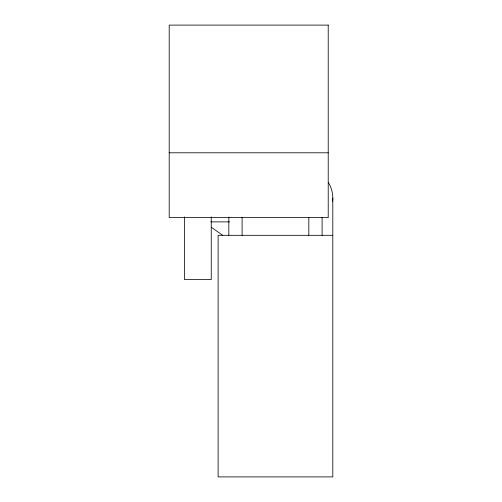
<?xml version="1.0" encoding="UTF-8"?>
<svg xmlns="http://www.w3.org/2000/svg" width="502" height="502" viewBox="0 0 502 502"><rect width="100%" height="100%" fill="white"/><g stroke="black" fill="none" stroke-linecap="round" stroke-linejoin="round"><path stroke-width="0.75" d="M169.199 152.796L328.214 152.796M210.752 221.884L229.546 221.884M332.801 235.312L218.125 235.312L218.125 476.9L332.801 476.9L332.801 198.052M211.311 227.255L222.712 235.312M322.102 217.379L322.102 235.312M308.824 217.372L308.824 235.312M242.102 217.372L242.102 235.312M228.83 217.134L228.83 235.312M211.248 216.839L211.248 279.608L184.485 279.608L184.485 216.839M328.371 182.433A57.341 40.505 0 0 1 332.619 201.296M328.214 25.1L169.199 25.1L169.199 217.611L328.214 217.611L328.214 25.1"/></g></svg>
